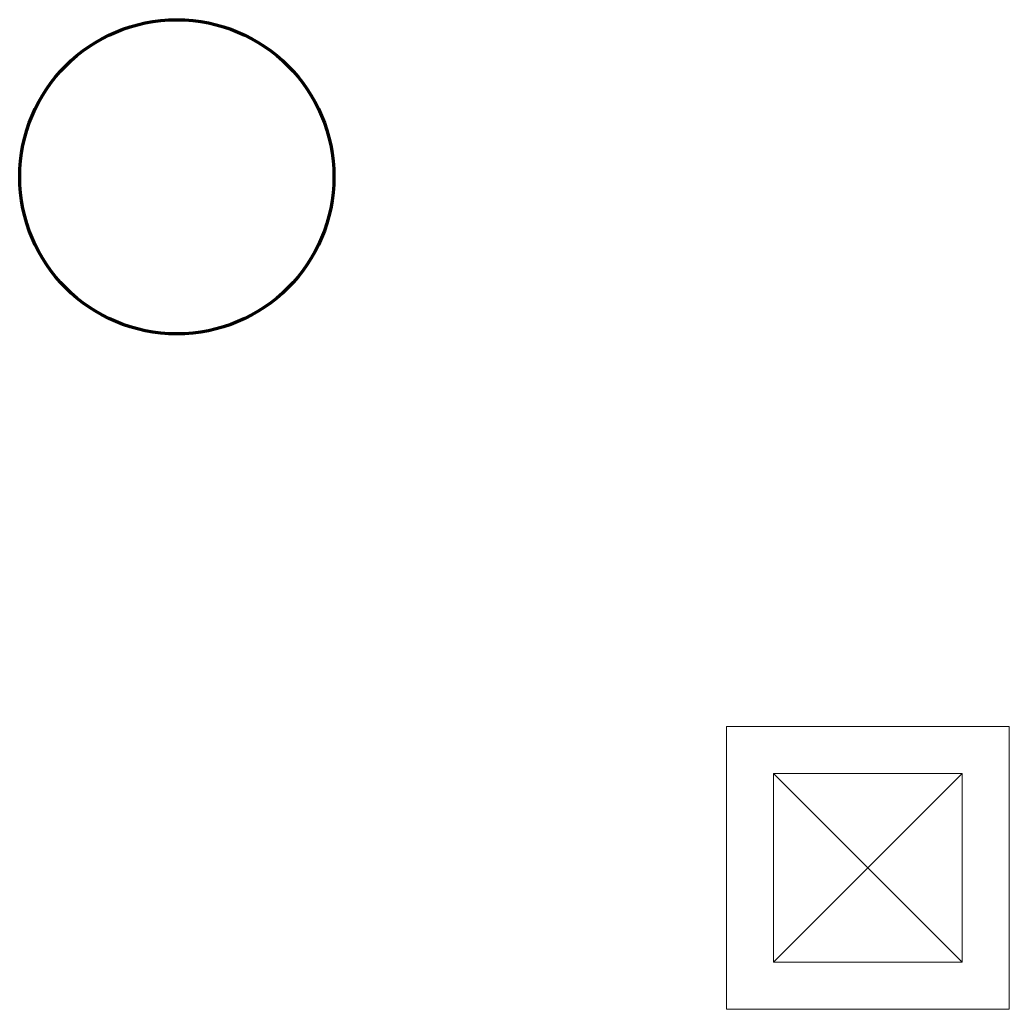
# Model space of a CAD drawing. Header units: metres. Extents: x 1807 to 3745, y 842 to 1968.
# Drawn here: x 3353.5 to 3356.65, y 1497.35 to 1500.5 of the extents above; entities that cross this region are included whole.
import ezdxf

# ---------------------------------------------------------------- set-up
doc = ezdxf.new("R2010")
doc.units = ezdxf.units.M
doc.header["$MEASUREMENT"] = 0
doc.layers.add('Level 1', color=7, linetype='Continuous', lineweight=0)

msp = doc.modelspace()

# ---------------------------------------------------------------- linework, layer by layer
at = {"layer": 'Level 1', "color": 7, "linetype": 'Continuous', "lineweight": 0}
for p, q in [((3355.75, 1498.25), (3356.65, 1498.25)), ((3355.75, 1497.35), (3355.75, 1498.25)), ((3356.65, 1498.25), (3356.65, 1497.35)), ((3355.9, 1497.5), (3356.5, 1498.1)), ((3355.9, 1498.1), (3356.5, 1497.5)), ((3356.65, 1497.35), (3355.75, 1497.35))]:
    msp.add_line(p, q, dxfattribs=at)
at = {"layer": 'Level 1', "color": 7, "linetype": 'Continuous', "lineweight": 13}
for p, q in [((3355.9, 1498.1), (3356.5, 1498.1)), ((3355.9, 1497.5), (3355.9, 1498.1)), ((3356.5, 1498.1), (3356.5, 1497.5)), ((3356.5, 1497.5), (3355.9, 1497.5))]:
    msp.add_line(p, q, dxfattribs=at)
at = {"layer": 'Level 1', "color": 7, "linetype": 'Continuous', "lineweight": 70}
msp.add_circle((3354, 1500), 0.5, dxfattribs=at)

doc.saveas('drawing.dxf')
